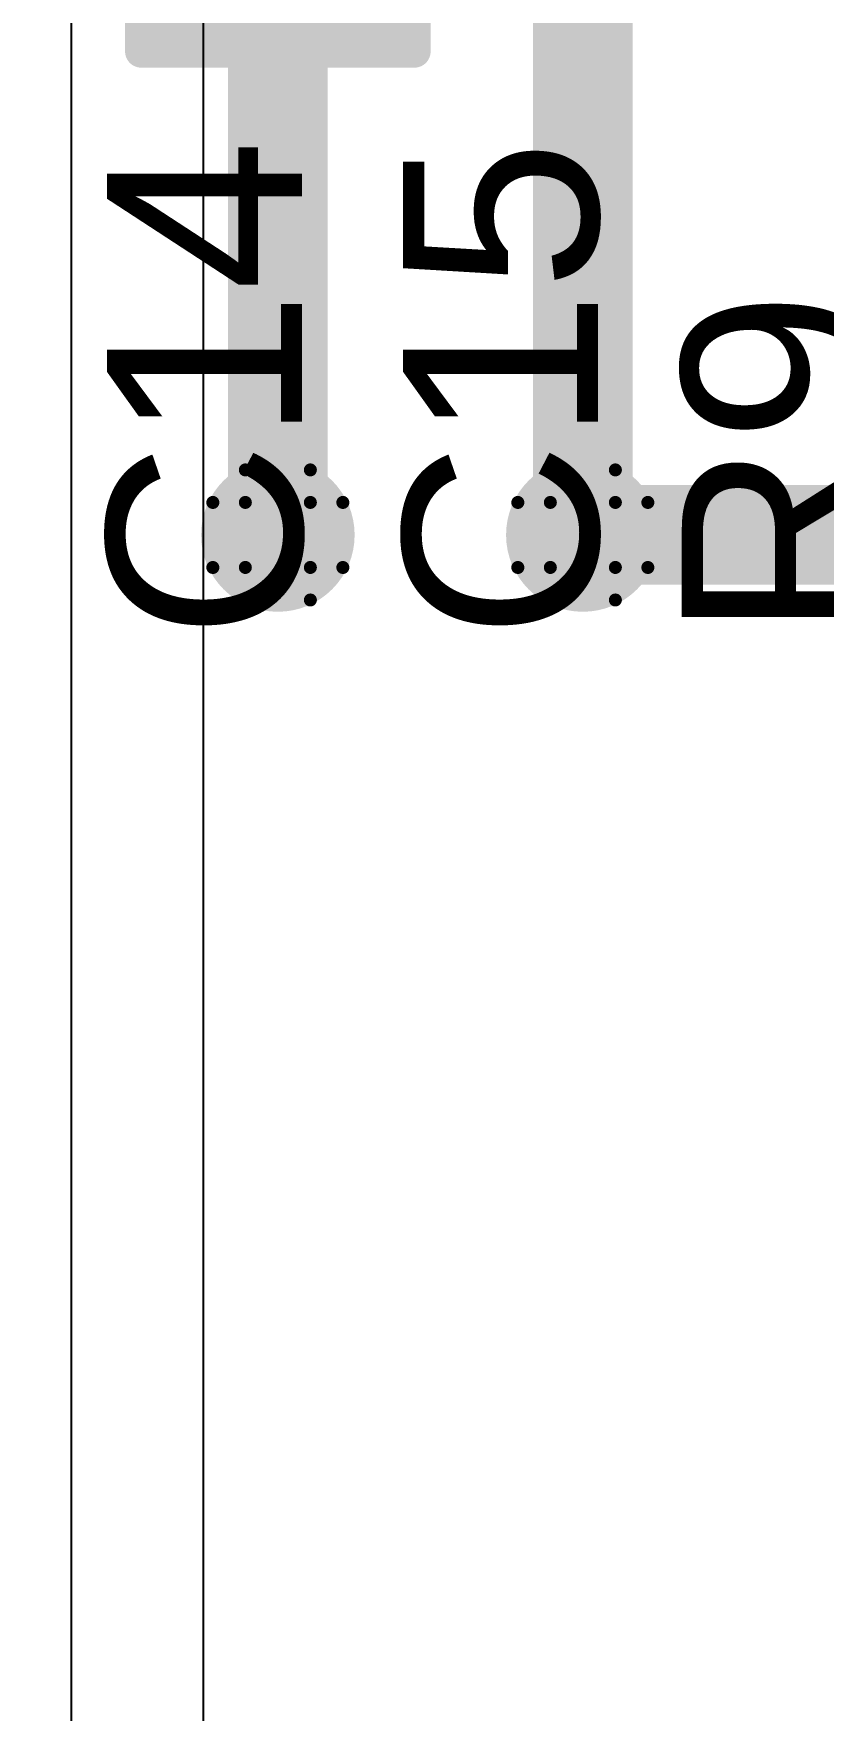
# Model space of a CAD drawing. Header units: inches. Extents: x -18 to 202, y -11 to 119.
# Drawn here: x 35.48 to 38.57, y 8.43 to 14.98 of the extents above; entities that cross this region are included whole.
import ezdxf

# ---------------------------------------------------------------- set-up
doc = ezdxf.new("R2010")
doc.units = ezdxf.units.IN
for name, color, linetype in [('Board Outline', 216, 'Continuous'), ('Bottom Layer', 5, 'Continuous'), ('Drill Drawing', 1, 'Continuous'), ('Ground', 16, 'Continuous'), ('Power', 76, 'Continuous'), ('Top Layer', 1, 'Continuous'), ('Top Overlay', 2, 'Continuous'), ('Top Paste', 8, 'Continuous'), ('Top Solder', 216, 'Continuous'), ('Via Holes', 16, 'Continuous')]:
    doc.layers.add(name, color=color, linetype=linetype)
doc.styles.add('Arial', font='', dxfattribs={"height": 0.2})
doc.styles.get('Arial').set_extended_font_data('Arial')

# ---------------------------------------------------------------- blocks, each defined once
blk = doc.blocks.new('R___0603_95')
at = {"layer": 'Top Layer'}
for points in [[(-0.381, 0.4445), (-0.381, -0.4445), (-1.143, -0.4445), (-1.143, 0.4445)], [(1.143, 0.4445), (1.143, -0.4445), (0.381, -0.4445), (0.381, 0.4445)]]:
    blk.add_hatch(color=1, dxfattribs=at).paths.add_polyline_path(points)
at = {"layer": 'Top Paste'}
for points in [[(-0.381, 0.4445), (-0.381, -0.4445), (-1.143, -0.4445), (-1.143, 0.4445)], [(1.143, 0.4445), (1.143, -0.4445), (0.381, -0.4445), (0.381, 0.4445)]]:
    blk.add_hatch(color=8, dxfattribs=at).paths.add_polyline_path(points)
at = {"layer": 'Top Solder'}
for points in [[(-0.2794, 0.5461), (-0.2794, -0.5461), (-1.2446, -0.5461), (-1.2446, 0.5461)], [(1.2446, 0.5461), (1.2446, -0.5461), (0.2794, -0.5461), (0.2794, 0.5461)]]:
    blk.add_hatch(color=216, dxfattribs=at).paths.add_polyline_path(points)
at = {"layer": 'Top Overlay'}
for points in [[(1.2192, 0.5334, 0.127, 0.127, 0), (-1.2192, 0.5334, 0.127, 0.127, 0)], [(-1.2192, -0.5334, 0.127, 0.127, 0), (-1.2192, 0.5334, 0.127, 0.127, 0)], [(1.2192, -0.5334, 0.127, 0.127, 0), (1.2192, 0.5334, 0.127, 0.127, 0)], [(1.2192, -0.5334, 0.127, 0.127, 0), (-1.2192, -0.5334, 0.127, 0.127, 0)]]:
    blk.add_lwpolyline(points, format="xyseb", dxfattribs=at)
for points in [[(-1.25095, 0.5334, 0.0635, 0.0635, 1), (-1.18745, 0.5334, 0.0635, 0.0635, 1)], [(-1.25095, 0.5334, 0.0635, 0.0635, 1), (-1.18745, 0.5334, 0.0635, 0.0635, 1)], [(1.18745, 0.5334, 0.0635, 0.0635, 1), (1.25095, 0.5334, 0.0635, 0.0635, 1)], [(1.18745, 0.5334, 0.0635, 0.0635, 1), (1.25095, 0.5334, 0.0635, 0.0635, 1)], [(-1.25095, -0.5334, 0.0635, 0.0635, 1), (-1.18745, -0.5334, 0.0635, 0.0635, 1)], [(-1.25095, -0.5334, 0.0635, 0.0635, 1), (-1.18745, -0.5334, 0.0635, 0.0635, 1)], [(1.18745, -0.5334, 0.0635, 0.0635, 1), (1.25095, -0.5334, 0.0635, 0.0635, 1)], [(1.18745, -0.5334, 0.0635, 0.0635, 1), (1.25095, -0.5334, 0.0635, 0.0635, 1)]]:
    blk.add_lwpolyline(points, format="xyseb", close=True, dxfattribs=at)

msp = doc.modelspace()

# ---------------------------------------------------------------- hatches: boundary and pattern name
at = {"layer": 'Bottom Layer'}
h = msp.add_hatch(color=5, dxfattribs=at)
edge = h.paths.add_edge_path()
edge.add_arc((36.4354, 13.0253), 0.3, 0, 360)
h = msp.add_hatch(color=5, dxfattribs=at)
edge = h.paths.add_edge_path()
edge.add_arc((37.627, 13.0253), 0.3, 0, 360)
at = {"layer": 'Ground'}
h = msp.add_hatch(color=16, dxfattribs=at)
edge = h.paths.add_edge_path()
edge.add_arc((36.4354, 13.0253), 0.3, 0, 360)
h = msp.add_hatch(color=16, dxfattribs=at)
edge = h.paths.add_edge_path()
edge.add_arc((37.627, 13.0253), 0.3, 0, 360)
at = {"layer": 'Power'}
h = msp.add_hatch(color=76, dxfattribs=at)
edge = h.paths.add_edge_path()
edge.add_arc((36.4354, 13.0253), 0.3, 0, 360)
h = msp.add_hatch(color=76, dxfattribs=at)
edge = h.paths.add_edge_path()
edge.add_arc((37.627, 13.0253), 0.3, 0, 360)
at = {"layer": 'Top Layer'}
h = msp.add_hatch(color=1, dxfattribs=at)
edge = h.paths.add_edge_path()
edge.add_arc((36.4354, 13.0253), 0.3, 0, 360)
h = msp.add_hatch(color=1, dxfattribs=at)
edge = h.paths.add_edge_path()
edge.add_arc((37.627, 13.0253), 0.3, 0, 360)
at = {"layer": 'Via Holes'}
h = msp.add_hatch(color=7, dxfattribs=at)
edge = h.paths.add_edge_path()
edge.add_arc((36.4354, 13.0253), 0.15, 0, 360)
h = msp.add_hatch(color=7, dxfattribs=at)
edge = h.paths.add_edge_path()
edge.add_arc((37.627, 13.0253), 0.15, 0, 360)

# ---------------------------------------------------------------- linework, layer by layer
at = {"layer": 'Board Outline'}
msp.add_lwpolyline([(44.2299, 62.3099, 0.254, 0.254, -3.535496), (7.5647, 62.2891, 0.254, 0.254, 0)], format="xyseb", dxfattribs=at)
at = {"layer": 'Drill Drawing'}
for points in [[(36.3084, 13.1523, 0.0508, 0.0508, 0), (36.3084, 13.2793, 0.0508, 0.0508, 0)], [(36.3084, 13.2793, 0.0508, 0.0508, 0), (36.5624, 13.2793, 0.0508, 0.0508, 0)], [(36.5624, 13.1523, 0.0508, 0.0508, 0), (36.5624, 13.2793, 0.0508, 0.0508, 0)], [(37.5, 13.1523, 0.0508, 0.0508, 0), (37.5, 13.2793, 0.0508, 0.0508, 0)], [(37.5, 13.2793, 0.0508, 0.0508, 0), (37.754, 13.2793, 0.0508, 0.0508, 0)], [(37.754, 13.1523, 0.0508, 0.0508, 0), (37.754, 13.2793, 0.0508, 0.0508, 0)], [(36.1814, 12.8983, 0.0508, 0.0508, 0), (36.1814, 13.1523, 0.0508, 0.0508, 0)], [(36.1814, 13.1523, 0.0508, 0.0508, 0), (36.3084, 13.1523, 0.0508, 0.0508, 0)], [(36.5624, 13.1523, 0.0508, 0.0508, 0), (36.6894, 13.1523, 0.0508, 0.0508, 0)], [(36.6894, 12.8983, 0.0508, 0.0508, 0), (36.6894, 13.1523, 0.0508, 0.0508, 0)], [(37.373, 12.8983, 0.0508, 0.0508, 0), (37.373, 13.1523, 0.0508, 0.0508, 0)], [(37.373, 13.1523, 0.0508, 0.0508, 0), (37.5, 13.1523, 0.0508, 0.0508, 0)], [(37.754, 13.1523, 0.0508, 0.0508, 0), (37.881, 13.1523, 0.0508, 0.0508, 0)], [(37.881, 12.8983, 0.0508, 0.0508, 0), (37.881, 13.1523, 0.0508, 0.0508, 0)], [(36.1814, 12.8983, 0.0508, 0.0508, 0), (36.3084, 12.8983, 0.0508, 0.0508, 0)], [(36.3084, 12.7713, 0.0508, 0.0508, 0), (36.3084, 12.8983, 0.0508, 0.0508, 0)], [(36.5624, 12.8983, 0.0508, 0.0508, 0), (36.6894, 12.8983, 0.0508, 0.0508, 0)], [(36.5624, 12.7713, 0.0508, 0.0508, 0), (36.5624, 12.8983, 0.0508, 0.0508, 0)], [(37.373, 12.8983, 0.0508, 0.0508, 0), (37.5, 12.8983, 0.0508, 0.0508, 0)], [(37.5, 12.7713, 0.0508, 0.0508, 0), (37.5, 12.8983, 0.0508, 0.0508, 0)], [(37.754, 12.8983, 0.0508, 0.0508, 0), (37.881, 12.8983, 0.0508, 0.0508, 0)], [(37.754, 12.7713, 0.0508, 0.0508, 0), (37.754, 12.8983, 0.0508, 0.0508, 0)], [(36.3084, 12.7713, 0.0508, 0.0508, 0), (36.5624, 12.7713, 0.0508, 0.0508, 0)], [(37.5, 12.7713, 0.0508, 0.0508, 0), (37.754, 12.7713, 0.0508, 0.0508, 0)]]:
    msp.add_lwpolyline(points, format="xyseb", dxfattribs=at)
for points in [[(36.2957, 13.2793, 0.0254, 0.0254, 1), (36.3211, 13.2793, 0.0254, 0.0254, 1)], [(36.2957, 13.2793, 0.0254, 0.0254, 1), (36.3211, 13.2793, 0.0254, 0.0254, 1)], [(36.5497, 13.2793, 0.0254, 0.0254, 1), (36.5751, 13.2793, 0.0254, 0.0254, 1)], [(36.5497, 13.2793, 0.0254, 0.0254, 1), (36.5751, 13.2793, 0.0254, 0.0254, 1)], [(37.4873, 13.2793, 0.0254, 0.0254, 1), (37.5127, 13.2793, 0.0254, 0.0254, 1)], [(37.4873, 13.2793, 0.0254, 0.0254, 1), (37.5127, 13.2793, 0.0254, 0.0254, 1)], [(37.7413, 13.2793, 0.0254, 0.0254, 1), (37.7667, 13.2793, 0.0254, 0.0254, 1)], [(37.7413, 13.2793, 0.0254, 0.0254, 1), (37.7667, 13.2793, 0.0254, 0.0254, 1)], [(36.1687, 13.1523, 0.0254, 0.0254, 1), (36.1941, 13.1523, 0.0254, 0.0254, 1)], [(36.1687, 13.1523, 0.0254, 0.0254, 1), (36.1941, 13.1523, 0.0254, 0.0254, 1)], [(36.2957, 13.1523, 0.0254, 0.0254, 1), (36.3211, 13.1523, 0.0254, 0.0254, 1)], [(36.2957, 13.1523, 0.0254, 0.0254, 1), (36.3211, 13.1523, 0.0254, 0.0254, 1)], [(36.5497, 13.1523, 0.0254, 0.0254, 1), (36.5751, 13.1523, 0.0254, 0.0254, 1)], [(36.5497, 13.1523, 0.0254, 0.0254, 1), (36.5751, 13.1523, 0.0254, 0.0254, 1)], [(36.6767, 13.1523, 0.0254, 0.0254, 1), (36.7021, 13.1523, 0.0254, 0.0254, 1)], [(36.6767, 13.1523, 0.0254, 0.0254, 1), (36.7021, 13.1523, 0.0254, 0.0254, 1)], [(37.3603, 13.1523, 0.0254, 0.0254, 1), (37.3857, 13.1523, 0.0254, 0.0254, 1)], [(37.3603, 13.1523, 0.0254, 0.0254, 1), (37.3857, 13.1523, 0.0254, 0.0254, 1)], [(37.4873, 13.1523, 0.0254, 0.0254, 1), (37.5127, 13.1523, 0.0254, 0.0254, 1)], [(37.4873, 13.1523, 0.0254, 0.0254, 1), (37.5127, 13.1523, 0.0254, 0.0254, 1)], [(37.7413, 13.1523, 0.0254, 0.0254, 1), (37.7667, 13.1523, 0.0254, 0.0254, 1)], [(37.7413, 13.1523, 0.0254, 0.0254, 1), (37.7667, 13.1523, 0.0254, 0.0254, 1)], [(37.8683, 13.1523, 0.0254, 0.0254, 1), (37.8937, 13.1523, 0.0254, 0.0254, 1)], [(37.8683, 13.1523, 0.0254, 0.0254, 1), (37.8937, 13.1523, 0.0254, 0.0254, 1)], [(36.1687, 12.8983, 0.0254, 0.0254, 1), (36.1941, 12.8983, 0.0254, 0.0254, 1)], [(36.1687, 12.8983, 0.0254, 0.0254, 1), (36.1941, 12.8983, 0.0254, 0.0254, 1)], [(36.2957, 12.8983, 0.0254, 0.0254, 1), (36.3211, 12.8983, 0.0254, 0.0254, 1)], [(36.2957, 12.8983, 0.0254, 0.0254, 1), (36.3211, 12.8983, 0.0254, 0.0254, 1)], [(36.5497, 12.8983, 0.0254, 0.0254, 1), (36.5751, 12.8983, 0.0254, 0.0254, 1)], [(36.5497, 12.8983, 0.0254, 0.0254, 1), (36.5751, 12.8983, 0.0254, 0.0254, 1)], [(36.6767, 12.8983, 0.0254, 0.0254, 1), (36.7021, 12.8983, 0.0254, 0.0254, 1)], [(36.6767, 12.8983, 0.0254, 0.0254, 1), (36.7021, 12.8983, 0.0254, 0.0254, 1)], [(37.3603, 12.8983, 0.0254, 0.0254, 1), (37.3857, 12.8983, 0.0254, 0.0254, 1)], [(37.3603, 12.8983, 0.0254, 0.0254, 1), (37.3857, 12.8983, 0.0254, 0.0254, 1)], [(37.4873, 12.8983, 0.0254, 0.0254, 1), (37.5127, 12.8983, 0.0254, 0.0254, 1)], [(37.4873, 12.8983, 0.0254, 0.0254, 1), (37.5127, 12.8983, 0.0254, 0.0254, 1)], [(37.7413, 12.8983, 0.0254, 0.0254, 1), (37.7667, 12.8983, 0.0254, 0.0254, 1)], [(37.7413, 12.8983, 0.0254, 0.0254, 1), (37.7667, 12.8983, 0.0254, 0.0254, 1)], [(37.8683, 12.8983, 0.0254, 0.0254, 1), (37.8937, 12.8983, 0.0254, 0.0254, 1)], [(37.8683, 12.8983, 0.0254, 0.0254, 1), (37.8937, 12.8983, 0.0254, 0.0254, 1)], [(36.2957, 12.7713, 0.0254, 0.0254, 1), (36.3211, 12.7713, 0.0254, 0.0254, 1)], [(36.2957, 12.7713, 0.0254, 0.0254, 1), (36.3211, 12.7713, 0.0254, 0.0254, 1)], [(36.5497, 12.7713, 0.0254, 0.0254, 1), (36.5751, 12.7713, 0.0254, 0.0254, 1)], [(36.5497, 12.7713, 0.0254, 0.0254, 1), (36.5751, 12.7713, 0.0254, 0.0254, 1)], [(37.4873, 12.7713, 0.0254, 0.0254, 1), (37.5127, 12.7713, 0.0254, 0.0254, 1)], [(37.4873, 12.7713, 0.0254, 0.0254, 1), (37.5127, 12.7713, 0.0254, 0.0254, 1)], [(37.7413, 12.7713, 0.0254, 0.0254, 1), (37.7667, 12.7713, 0.0254, 0.0254, 1)], [(37.7413, 12.7713, 0.0254, 0.0254, 1), (37.7667, 12.7713, 0.0254, 0.0254, 1)]]:
    msp.add_lwpolyline(points, format="xyseb", close=True, dxfattribs=at)
at = {"layer": 'Power'}
for p, q in [((35.6274, 27.8042), (35.6274, 6.2396)), ((36.1453, 6.2396), (36.1453, 27.7915))]:
    msp.add_line(p, q, dxfattribs=at)
at = {"layer": 'Top Layer'}
for points in [[(37.627, 13.0253, 0.3894, 0.3894, 0), (37.627, 16.0949, 0.3894, 0.3894, 0)], [(36.4354, 13.0253, 0.3894, 0.3894, 0), (36.4354, 15.371, 0.3894, 0.3894, 0)], [(37.627, 13.0253, 0.3894, 0.3894, 0), (39.7532, 13.0253, 0.3894, 0.3894, 0)]]:
    msp.add_lwpolyline(points, format="xyseb", dxfattribs=at)
for points in [[(36.338, 13.0253, 0.1947, 0.1947, 1), (36.5327, 13.0253, 0.1947, 0.1947, 1)], [(37.5296, 13.0253, 0.1947, 0.1947, 1), (37.7243, 13.0253, 0.1947, 0.1947, 1)], [(37.5296, 13.0253, 0.1947, 0.1947, 1), (37.7243, 13.0253, 0.1947, 0.1947, 1)]]:
    msp.add_lwpolyline(points, format="xyseb", close=True, dxfattribs=at)

# ---------------------------------------------------------------- block references
at = {"rotation": 270}
msp.add_blockref('R___0603_95', (36.4354, 16.133), dxfattribs=at)

# ---------------------------------------------------------------- texts
at = {"layer": 'Top Overlay', "style": 'Arial'}
for s, p in [('C14', (36.5298, 12.6181)), ('C15', (37.6867, 12.6181)), ('R9', (38.7756, 12.6181))]:
    msp.add_text(s, height=0.762, rotation=90, dxfattribs=at).set_placement(p)

doc.saveas('drawing.dxf')
